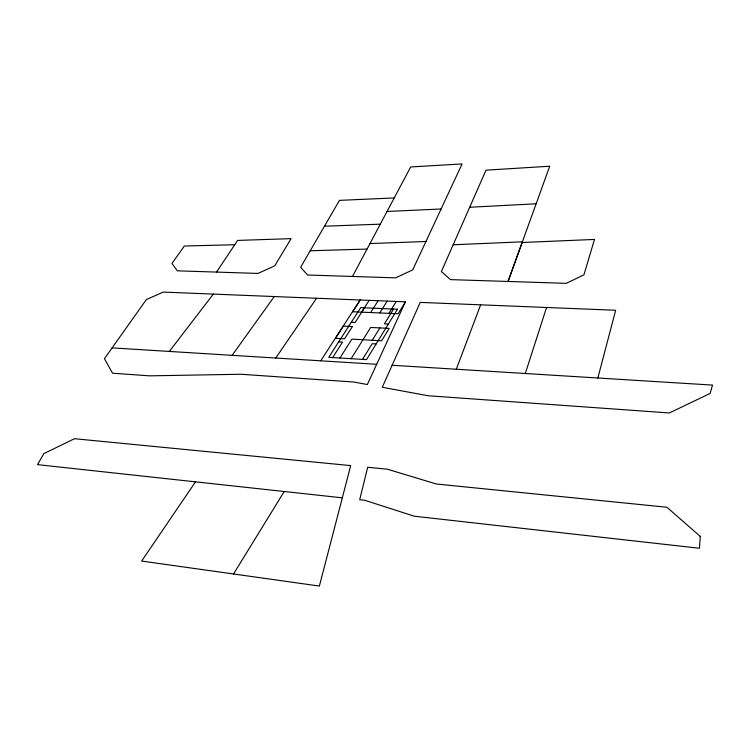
<?xml version="1.0" encoding="UTF-8"?>
<svg xmlns="http://www.w3.org/2000/svg" width="750" height="750" viewBox="0 0 750 750"><rect width="100%" height="100%" fill="white"/><g stroke="black" fill="none" stroke-linecap="round" stroke-linejoin="round"><path stroke-width="1.12" d="M342.328 497.831L350.681 465.6L74.466 438.712L43.875 453.609L37.5 464.634L342.328 497.831L319.387 586.05L141.647 561.066L195.506 481.856M597.844 378L615.666 310.256L420.234 302.4L382.284 387.272L428.062 395.747L669.366 412.959L710.166 393.403L712.5 385.097L392.109 365.259M525.3 373.491L546.544 307.491M522.375 241.828L508.059 281.466L450.497 279.619L441.384 271.547L486.019 170.166L549.722 166.219L522.375 241.828L453.159 244.772M456.291 369.244L480.647 304.828M376.697 364.284L405.413 301.819L163.284 292.087L146.363 299.569L104.438 358.688L112.538 373.209L149.55 375.844L241.031 374.259L353.672 382.003L367.35 384.534L376.697 364.284L112.088 347.887M352.491 276.459L395.541 277.856L412.716 269.887L462.075 163.95L410.691 166.95L352.491 276.459L307.641 275.016L300.647 267.262L339.459 200.363L394.237 197.953M405.403 301.828L398.119 313.762L352.641 311.747L360.234 300.019M233.531 573.984L284.203 491.531M362.522 359.381L372.178 343.725L376.144 343.941M393.553 309.066L384.403 323.897L388.331 324.084M372.244 340.303L379.903 327.909M388.912 313.35L396.262 301.462M351.131 358.688L370.678 327.459L389.194 328.369L381.6 340.809L351.928 339.122L339.947 358.012M379.762 312.947L387.169 301.097M370.659 312.544L378.141 300.731M361.622 312.141L369.159 300.375M332.653 357.572L342.553 342.094L338.672 341.887M364.5 307.828L355.106 322.491L351.272 322.312M320.738 360.825L360.122 300.009M234.741 244.744L237.591 240.422L291.094 238.641L274.716 265.866L257.944 273.422L177.291 270.825L171.984 263.428L184.369 246.009L234.741 244.744L216.516 272.081M275.766 358.031L316.547 298.256M232.125 355.322L274.275 296.541M169.331 351.431L213.328 294.103M469.678 207.263L536.147 203.784M387.037 211.463L441.103 208.987M324.469 226.209L380.316 224.166M369.994 243.572L425.981 241.481M310.219 250.763L367.078 249.066M700.266 536.419L699.431 548.259L414.262 516.206L364.772 500.287L359.709 499.734L367.688 467.278L387.338 469.181L436.331 484.003L666.909 507.244L700.266 536.419M594.487 239.438L583.931 274.838L566.316 283.331L508.059 281.466L522.15 242.494L594.487 239.438M397.444 309.234L366.525 359.625L328.734 357.338L360.694 307.659L397.444 309.234M352.397 326.55L344.55 338.812L335.428 338.325L343.341 326.109L352.397 326.55"/></g></svg>
